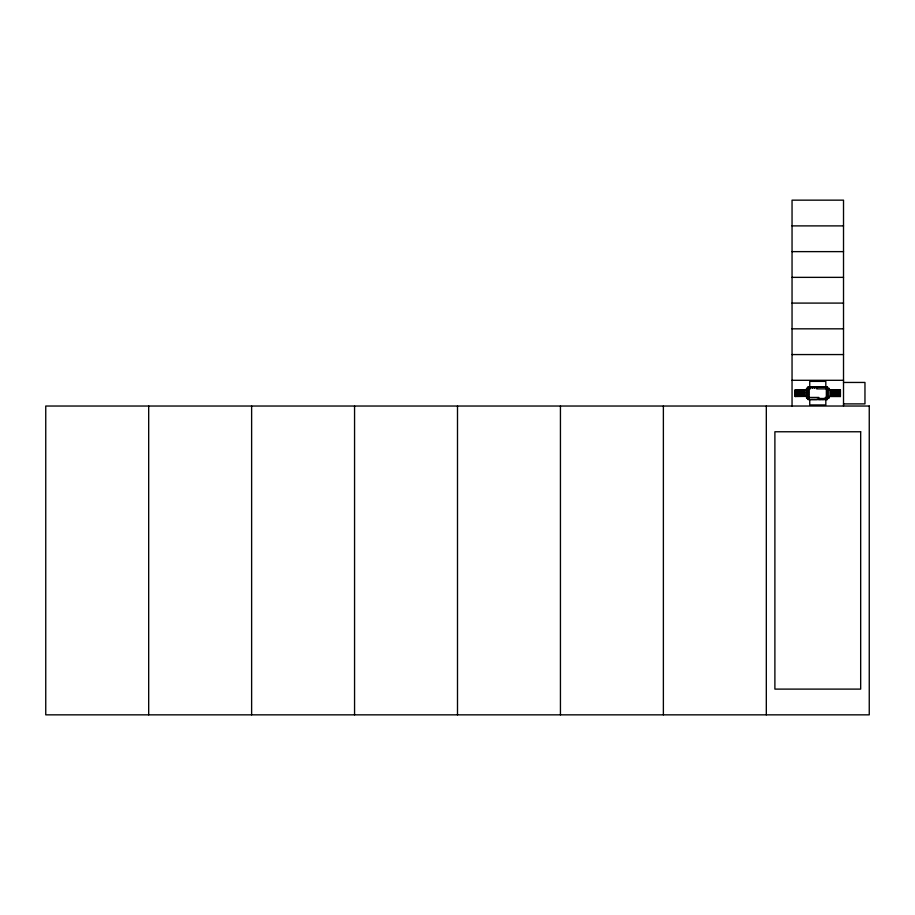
<?xml version="1.0" encoding="UTF-8"?>
<svg xmlns="http://www.w3.org/2000/svg" width="915" height="915" viewBox="0 0 915 915"><rect width="100%" height="100%" fill="white"/><g stroke="black" fill="none" stroke-linecap="round" stroke-linejoin="round"><path stroke-width="1.37" d="M795.615 391.163L795.615 392.078M795.615 394.251L795.615 395.166M798.818 390.751L798.143 390.751M798.143 395.577L798.818 395.577M837.419 390.751L836.745 390.751M836.745 395.577L837.419 395.577M818.719 386.862L817.209 387.788L810.278 387.8L810.278 388.875L809.203 388.875M816.832 399.466L818.719 398.528M792.047 225.891L843.516 225.891M792.047 251.625L843.516 251.625M792.047 277.359L843.516 277.359M792.047 303.094L843.516 303.094M792.047 328.828L843.516 328.828M792.047 354.562L843.516 354.562M792.047 380.297L843.516 380.297M843.516 382.447L864.961 382.447L864.961 403.892L843.516 403.892M827.297 386.862L808.265 386.862L808.265 399.466M818.33 387.125L817.244 386.862M827.297 387.262L827.034 388.349L829.036 388.337L829.036 397.991L827.034 397.968L827.297 399.066M806.584 388.475L808.059 388.475M828.979 388.475L827.503 388.475L827.503 397.853L828.979 397.853M826.359 388.875L816.706 388.875L816.569 386.862M827.297 389.001L827.297 390.877M806.527 389.813L795.135 389.813L795.135 396.515L806.527 396.378M829.036 389.813L840.428 389.813L840.428 396.515L829.036 396.515M806.527 389.95L795.261 389.95L795.261 396.515M829.036 389.95L840.302 389.95M795.329 390.488L804.845 390.488M830.717 390.488L840.233 390.488M795.329 390.751L804.845 390.751M830.717 390.751L840.233 390.751M808.265 391.151L808.265 393.027M827.297 391.151L827.297 393.027M795.329 392.363L796.21 392.626M798.543 392.363L799.436 392.626M800.156 392.363L801.632 392.489M803.37 392.363L804.845 392.489M832.318 392.363L833.794 392.558L833.794 389.95M835.544 392.363L837.019 392.558L837.145 389.95M837.145 392.363L838.62 392.489M838.758 392.363L839.638 392.626M796.21 392.489L796.805 392.489M797.823 392.489L798.418 392.489M799.436 392.489L800.019 392.489M802.649 392.489L803.244 392.489M832.193 392.489L830.717 392.363L830.717 389.95L830.648 392.626L840.302 392.626L839.638 392.489M835.406 392.489L833.931 392.363L833.931 389.95M795.261 392.626L804.914 392.626L804.845 389.95M808.265 393.29L808.265 395.177M827.297 393.29L827.297 395.166M830.717 393.702L830.717 396.378L830.648 393.702L840.302 393.702M796.805 396.378L796.874 393.702L798.418 393.965L798.418 396.378L798.486 393.702M798.543 393.839L799.138 393.839M800.156 393.77L800.751 393.839M801.769 393.839L802.352 393.839M830.717 393.839L832.193 393.965L832.193 396.378M832.318 393.839L832.913 393.839M833.931 393.839L835.406 393.965L835.406 396.378M839.352 393.839L838.758 393.77L838.758 396.378M796.805 393.965L795.329 393.77L804.914 393.702L804.845 396.378M800.019 393.965L799.138 393.702M801.632 393.965L800.751 393.702M803.244 393.965L802.352 393.702M804.845 393.965L803.37 393.77L803.244 396.378M833.794 393.965L832.913 393.702M837.019 393.965L835.544 393.77L835.544 396.378M840.233 393.965L839.352 393.702M795.329 395.577L804.845 395.577M808.265 395.44L808.265 397.316M830.717 395.577L840.233 395.577M795.329 395.84L804.845 395.84M808.265 395.84L808.265 396.916M827.297 395.84L827.297 396.916M830.717 395.84L840.233 395.84M809.203 397.453L818.856 397.453L818.719 399.466M826.359 397.453L825.284 397.453L825.147 399.466M806.584 397.853L808.059 397.853M818.856 398.528L825.284 398.528M808.265 399.066L808.391 397.979L806.527 397.991L806.527 388.337L808.38 388.337L808.391 387.262M819.383 399.34L820.469 399.34M822.608 399.466L821.51 399.34L822.619 399.34M823.672 399.34L824.781 399.203L823.683 399.466M843.516 406.031L843.516 200.156L792.047 200.156L792.047 406.031M840.302 389.813L840.302 396.515M838.758 389.95L838.689 392.626L838.62 389.95M838.62 396.378L838.62 393.965L837.74 393.702L837.019 396.378M835.544 389.95L835.475 392.626M835.406 389.95L835.406 392.626M833.931 393.702L833.931 396.378M833.862 393.702L833.794 396.378M832.318 389.95L832.261 392.626L832.193 389.95M832.261 393.702L832.318 396.378M827.171 387.262L827.171 388.349M827.171 389.401L827.171 390.488M827.171 391.551L827.171 392.638M827.171 393.69L827.171 394.777M827.171 395.84L827.171 396.927M827.171 397.979L827.171 399.066M826.359 386.862L826.359 399.466M825.822 386.736L825.822 381.372L809.741 381.372L809.741 386.736M825.822 399.603L825.822 404.956L809.741 404.956L809.741 399.603M825.147 386.862L823.271 386.862M824.747 386.862L823.683 386.862M823.271 398.528L823.271 399.466M823.008 386.862L821.121 386.862M823.008 398.528L823.008 399.466M822.608 386.862L821.533 386.862M821.121 398.528L821.121 399.466M820.858 386.862L818.982 386.862M820.869 398.528L820.858 399.466M820.458 386.862L819.394 386.862M820.458 399.466L819.394 399.466M818.982 398.528L818.982 399.466M816.843 386.862L816.843 387.8M816.58 399.466L814.693 399.466M816.169 386.862L815.105 386.862M814.693 386.862L814.693 387.8M814.43 386.862L814.43 387.8M814.43 399.466L812.554 399.466M814.03 386.862L812.955 386.862M812.543 386.862L812.543 387.8M812.28 386.862L812.28 387.8M812.291 399.466L810.404 399.466M811.88 386.862L810.816 386.862M810.404 386.862L810.404 387.8M809.203 386.862L809.203 399.466M808.391 389.401L808.391 390.488M808.391 391.551L808.391 392.638M808.391 393.69L808.391 394.777M803.37 389.95L803.244 392.626M802.649 392.626L801.769 392.363L801.769 389.95M801.769 396.378L801.769 393.702L801.632 396.378M801.632 389.95L801.632 392.626M800.156 389.95L800.019 392.626M800.087 393.702L800.019 396.378M797.823 392.626L796.942 392.363L796.942 389.95M796.942 393.702L796.942 396.378M796.805 389.95L796.805 392.626M766.312 406.031L766.312 714.844M663.375 406.031L663.375 714.844M560.438 406.031L560.438 714.844M457.5 406.031L457.5 714.844M354.562 406.031L354.562 714.844M251.625 406.031L251.625 714.844M148.688 406.031L148.688 714.844M827.435 386.736L808.128 386.736L808.128 399.592L827.435 399.603L827.435 386.736M869.25 406.031L45.75 406.031L45.75 714.844L869.25 714.844L869.25 406.031M860.672 431.766L774.891 431.766L774.891 689.109L860.672 689.109L860.672 431.766M798.475 392.626L798.543 389.95L798.418 392.626"/></g></svg>
